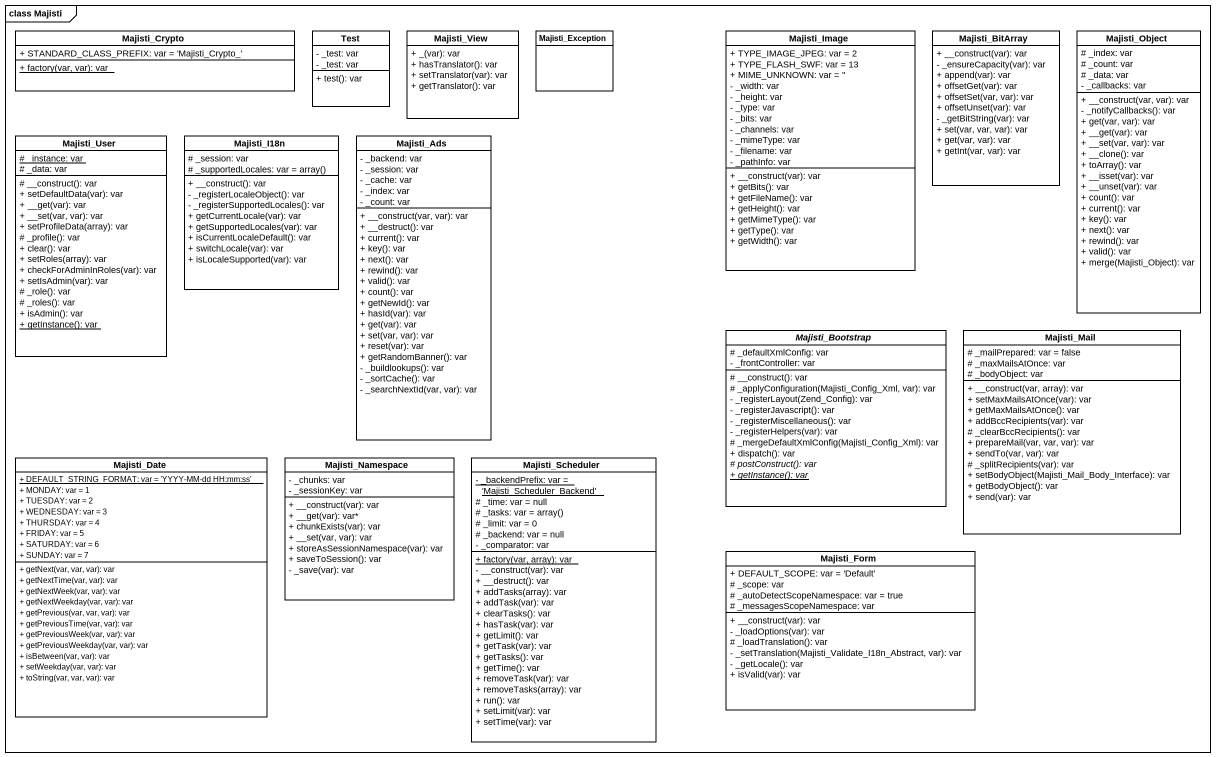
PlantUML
@startuml
mainframe class Majisti
hide circle
hide empty members
skinparam classAttributeIconSize 0
class Majisti_Crypto {
  + STANDARD_CLASS_PREFIX: var = 'Majisti_Crypto_'
  {static} + factory(var, var): var
}
class Test {
  - _test: var
  - _test: var
  + test(): var
}
class Majisti_View {
  + _(var): var
  + hasTranslator(): var
  + setTranslator(var): var
  + getTranslator(): var
}
class Majisti_Exception
class Majisti_Image {
  + TYPE_IMAGE_JPEG: var = 2
  + TYPE_FLASH_SWF: var = 13
  + MIME_UNKNOWN: var = ''
  - _width: var
  - _height: var
  - _type: var
  - _bits: var
  - _channels: var
  - _mimeType: var
  - _filename: var
  - _pathInfo: var
  + __construct(var): var
  + getBits(): var
  + getFileName(): var
  + getHeight(): var
  + getMimeType(): var
  + getType(): var
  + getWidth(): var
}
class Majisti_BitArray {
  + __construct(var): var
  - _ensureCapacity(var): var
  + append(var): var
  + offsetGet(var): var
  + offsetSet(var, var): var
  + offsetUnset(var): var
  - _getBitString(var): var
  + set(var, var, var): var
  + get(var, var): var
  + getInt(var, var): var
}
class Majisti_Object {
  # _index: var
  # _count: var
  # _data: var
  - _callbacks: var
  + __construct(var, var): var
  - _notifyCallbacks(): var
  + get(var, var): var
  + __get(var): var
  + __set(var, var): var
  + __clone(): var
  + toArray(): var
  + __isset(var): var
  + __unset(var): var
  + count(): var
  + current(): var
  + key(): var
  + next(): var
  + rewind(): var
  + valid(): var
  + merge(Majisti_Object): var
}
class Majisti_User {
  {static} # _instance: var
  # _data: var
  # __construct(): var
  + setDefaultData(var): var
  + __get(var): var
  + __set(var, var): var
  + setProfileData(array): var
  # _profile(): var
  + clear(): var
  + setRoles(array): var
  + checkForAdminInRoles(var): var
  + setIsAdmin(var): var
  # _role(): var
  # _roles(): var
  + isAdmin(): var
  {static} + getInstance(): var
}
class Majisti_I18n {
  # _session: var
  {field} # _supportedLocales: var = array()
  + __construct(): var
  - _registerLocaleObject(): var
  - _registerSupportedLocales(): var
  + getCurrentLocale(var): var
  + getSupportedLocales(var): var
  + isCurrentLocaleDefault(): var
  + switchLocale(var): var
  + isLocaleSupported(var): var
}
class Majisti_Ads {
  - _backend: var
  - _session: var
  - _cache: var
  - _index: var
  - _count: var
  + __construct(var, var): var
  + __destruct(): var
  + current(): var
  + key(): var
  + next(): var
  + rewind(): var
  + valid(): var
  + count(): var
  + getNewId(): var
  + hasId(var): var
  + get(var): var
  + set(var, var): var
  + reset(var): var
  + getRandomBanner(): var
  - _buildlookups(): var
  - _sortCache(): var
  - _searchNextId(var, var): var
}
abstract class Majisti_Bootstrap {
  # _defaultXmlConfig: var
  - _frontController: var
  # __construct(): var
  # _applyConfiguration(Majisti_Config_Xml, var): var
  - _registerLayout(Zend_Config): var
  - _registerJavascript(): var
  - _registerMiscellaneous(): var
  - _registerHelpers(var): var
  # _mergeDefaultXmlConfig(Majisti_Config_Xml): var
  + dispatch(): var
  {abstract} # postConstruct(): var
  {static} {abstract} + getInstance(): var
}
class Majisti_Mail {
  # _mailPrepared: var = false
  # _maxMailsAtOnce: var
  # _bodyObject: var
  + __construct(var, array): var
  + setMaxMailsAtOnce(var): var
  + getMaxMailsAtOnce(): var
  + addBccRecipients(var): var
  # _clearBccRecipients(): var
  + prepareMail(var, var, var): var
  + sendTo(var, var): var
  # _splitRecipients(var): var
  + setBodyObject(Majisti_Mail_Body_Interface): var
  + getBodyObject(): var
  + send(var): var
}
class Majisti_Date {
  {static} + DEFAULT_STRING_FORMAT: var = 'YYYY-MM-dd HH:mm:ss'
  + MONDAY: var = 1
  + TUESDAY: var = 2
  + WEDNESDAY: var = 3
  + THURSDAY: var = 4
  + FRIDAY: var = 5
  + SATURDAY: var = 6
  + SUNDAY: var = 7
  + getNext(var, var, var): var
  + getNextTime(var, var): var
  + getNextWeek(var, var): var
  + getNextWeekday(var, var): var
  + getPrevious(var, var, var): var
  + getPreviousTime(var, var): var
  + getPreviousWeek(var, var): var
  + getPreviousWeekday(var, var): var
  + isBetween(var, var): var
  + setWeekday(var, var): var
  + toString(var, var, var): var
}
class Majisti_Namespace {
  - _chunks: var
  - _sessionKey: var
  + __construct(var): var
  + __get(var): var*
  + chunkExists(var): var
  + __set(var, var): var
  + storeAsSessionNamespace(var): var
  + saveToSession(): var
  - _save(var): var
}
class Majisti_Scheduler {
  {static} - _backendPrefix: var = 'Majisti_Scheduler_Backend'
  # _time: var = null
  {field} # _tasks: var = array()
  # _limit: var = 0
  # _backend: var = null
  - _comparator: var
  {static} + factory(var, array): var
  - __construct(var): var
  + __destruct(): var
  + addTasks(array): var
  + addTask(var): var
  + clearTasks(): var
  + hasTask(var): var
  + getLimit(): var
  + getTask(var): var
  + getTasks(): var
  + getTime(): var
  + removeTask(var): var
  + removeTasks(array): var
  + run(): var
  + setLimit(var): var
  + setTime(var): var
}
class Majisti_Form {
  + DEFAULT_SCOPE: var = 'Default'
  # _scope: var
  # _autoDetectScopeNamespace: var = true
  # _messagesScopeNamespace: var
  + __construct(var): var
  - _loadOptions(var): var
  # _loadTranslation(): var
  - _setTranslation(Majisti_Validate_I18n_Abstract, var): var
  - _getLocale(): var
  + isValid(var): var
}
@enduml
